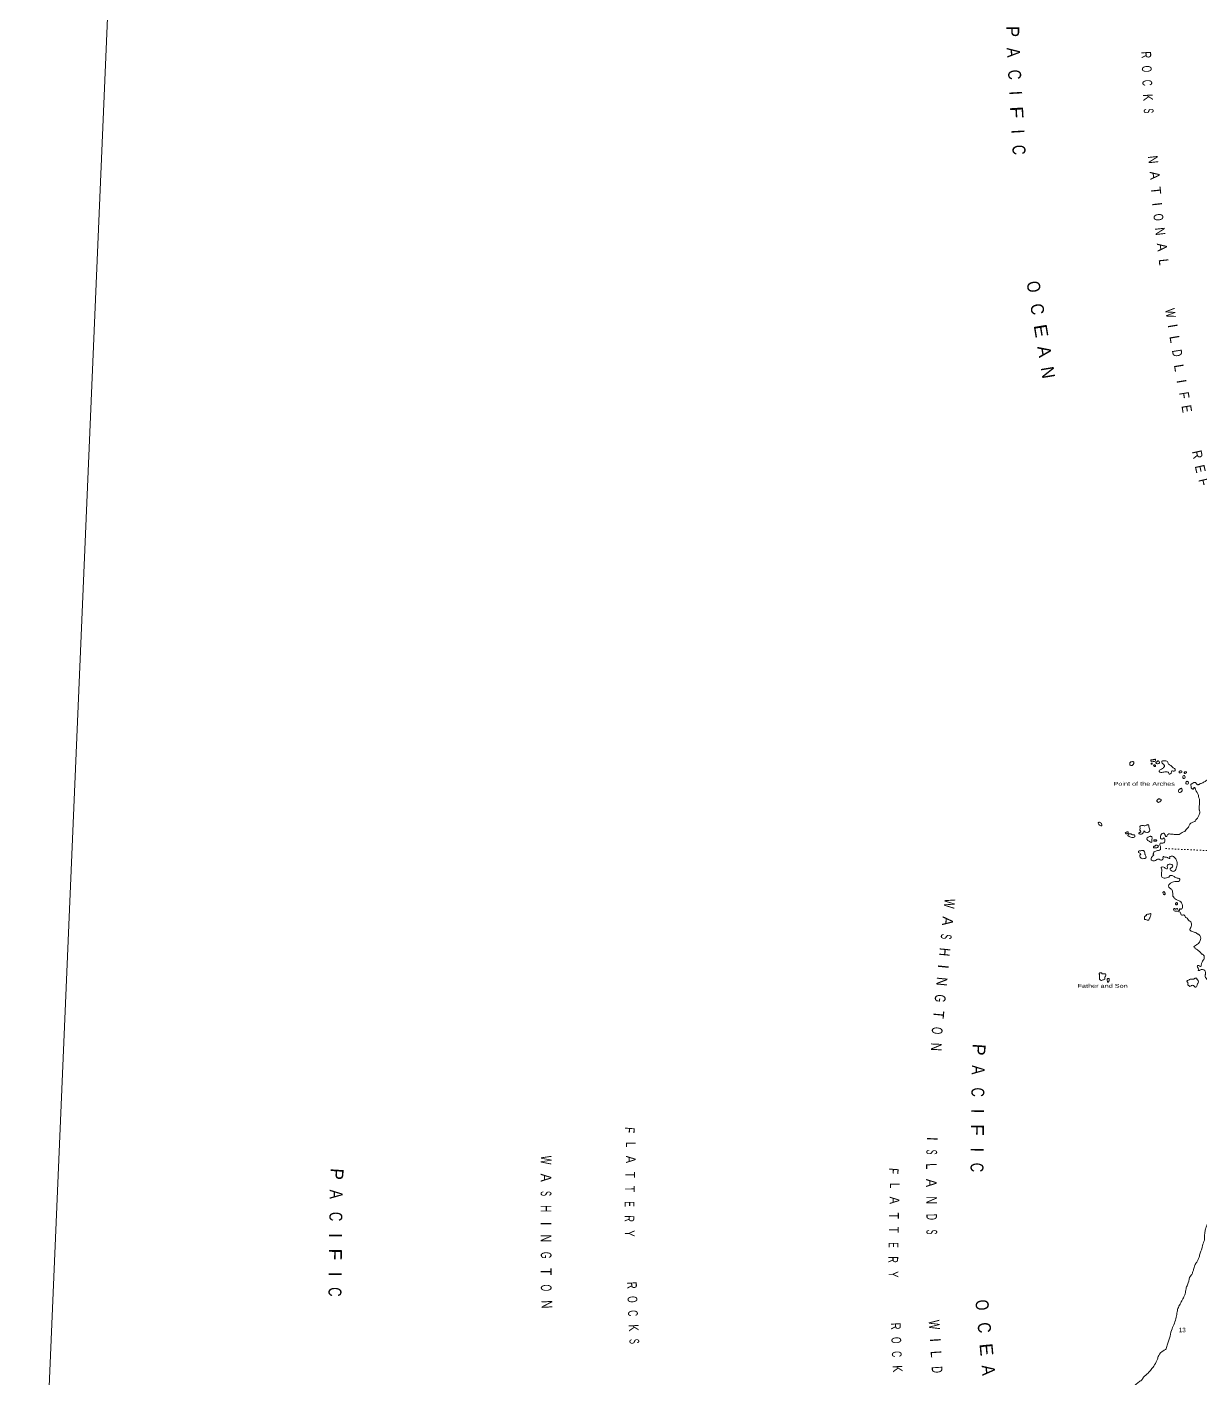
# Model space of a CAD drawing. Header units: feet. Extents: x -955330 to -733631, y 195788 to 387588.
# Drawn here: x -953371 to -908074, y 270111 to 322280 of the extents above; entities that cross this region are included whole.
import ezdxf

# ---------------------------------------------------------------- set-up
doc = ezdxf.new("R2010")
doc.units = ezdxf.units.FT
doc.header["$LTSCALE"] = 80
doc.linetypes.add('DOT_DASHED', pattern=[7.7, 5, -1.2, 0.3, -1.2])
doc.linetypes.add('DOTTED', pattern=[1.5, 0.3, -1.2])
for name, color, linetype, lineweight in [('39', 7, 'Continuous', 13), ('4', 7, 'Continuous', 13), ('41', 7, 'Continuous', 13), ('44', 7, 'DOT_DASHED', 13), ('7', 7, 'DOTTED', 13)]:
    doc.layers.add(name, color=color, linetype=linetype, lineweight=lineweight)
doc.layers.add('42', color=7, linetype='Continuous')

msp = doc.modelspace()

# ---------------------------------------------------------------- linework, layer by layer
at = {"layer": '39'}
for points in [[(-910631.73, 293901.59), (-910632.69, 293834.6), (-910671.79, 293782.26), (-910717.36, 293760.51), (-910769.08, 293775.37), (-910787.1, 293816.66), (-910782.66, 293862.78), (-910744.41, 293899.04), (-910685.06, 293914.01), (-910656.98, 293910.49), (-910631.73, 293901.59)], [(-909792.54, 294002.62), (-909785.42, 293972.72), (-909805.55, 293935.49), (-909869.13, 293916.72), (-909905.8, 293910.62), (-909955.51, 293925.37), (-909977.98, 293958.83), (-909966.96, 293976.38), (-909904.12, 293981.08), (-909863.21, 293990.99), (-909818.28, 294000.68), (-909792.54, 294002.62)], [(-909930.8, 293857.53), (-909922.74, 293857.09), (-909915.43, 293842.59), (-909918.5, 293822.6), (-909935.14, 293813.41), (-909957.5, 293810.57), (-909963.01, 293820.95), (-909962.06, 293839.04), (-909947.12, 293854.37), (-909930.8, 293857.53)], [(-906387.76, 293883.25), (-906413.14, 293864.74), (-906502.79, 293805.16), (-906705.19, 293719.22), (-906869.66, 293625.21), (-907054.15, 293534.29), (-907295.65, 293434.32), (-907702.15, 293268.58), (-907842.56, 293171.27), (-907969.61, 293097.43), (-908075.16, 293048.65), (-908131, 293023.41), (-908163.43, 293021.12), (-908185.16, 293030.34), (-908219.4, 293070.48), (-908250.03, 293102.35), (-908316.48, 293105.91), (-908387.58, 293059.32), (-908421.18, 293034.91), (-908425.41, 292992.8), (-908415.96, 292941.9), (-908409.81, 292905.28), (-908385.43, 292869.71), (-908357.87, 292856.14), (-908340.17, 292847.12), (-908324.17, 292844.25), (-908316.33, 292878.1), (-908307.01, 292901.8), (-908302.35, 292913.64), (-908282.42, 292908.54), (-908239.16, 292809.47), (-908187.01, 292726.04), (-908153.4, 292673.84), (-908130.71, 292606.11), (-908119.14, 292518.8), (-908098.14, 292457.2), (-908091.45, 292392.33), (-908093.66, 292311.82), (-908104.13, 292189.41), (-908103.15, 292054.29), (-908091.16, 292013.33), (-908079.81, 291960.31), (-908114.55, 291837.18), (-908170.59, 291731.32), (-908246.35, 291634.58), (-908270.4, 291599.58), (-908350.62, 291571.62), (-908448.43, 291516.37), (-908499.91, 291420.35), (-908603.96, 291284.8), (-908664.03, 291217.46), (-908763.01, 291178.4), (-908836.76, 291119.86), (-908916.98, 291091.89), (-909037.69, 291100.37), (-909178.43, 291111.93), (-909244.57, 291121.51), (-909277, 291119.22), (-909301.9, 291106.44), (-909337.71, 291078.12), (-909348.09, 291034.32), (-909374.9, 291023.66), (-909400.87, 291029.08), (-909417.51, 291058.19), (-909429.39, 291101.16), (-909469.56, 291143.63), (-909528.49, 291136.7), (-909582.42, 291071.05), (-909599.79, 291009.49), (-909598.5, 290957), (-909567.76, 290927.14), (-909531.73, 290921.18), (-909485.63, 290952.98), (-909456.81, 290963.53), (-909437.3, 290912.09), (-909434.22, 290855.48), (-909441.09, 290801.42), (-909505.63, 290764.56), (-909568.26, 290763.87), (-909606.84, 290759.89), (-909622.62, 290728.48), (-909618.59, 290689.96), (-909603.52, 290630.7), (-909597.26, 290557.79), (-909603.61, 290513.78), (-909681.81, 290485.71), (-909817.67, 290436.53), (-909859.42, 290410.54), (-909873.82, 290366.96), (-909877.84, 290328.87), (-909861.52, 290293.73)], [(-909823.49, 293789.67), (-909799.79, 293775.93), (-909789.19, 293747.14), (-909810.38, 293728.11), (-909844.3, 293735.98), (-909863.17, 293761.18), (-909856.17, 293778.94), (-909823.49, 293789.67)], [(-909689.81, 293945.13), (-909653.25, 293913.23), (-909641.9, 293860.21), (-909708.24, 293827.48), (-909752.22, 293835.88), (-909780.84, 293867.65), (-909767.49, 293891.12), (-909730.19, 293909.29), (-909704.44, 293938.15), (-909689.81, 293945.13)], [(-909217.42, 293442.11), (-909260.5, 293432.59), (-909289.76, 293490.61), (-909306.94, 293509.67), (-909389.6, 293512.07), (-909466.44, 293510.14), (-909552.38, 293488.53), (-909622.12, 293506.37), (-909655.93, 293554.55), (-909609.21, 293598.41), (-909524.01, 293644.25), (-909477.28, 293688.12), (-909438.82, 293728.39), (-909467.66, 293794.44), (-909482.82, 293813.4), (-909533.27, 293852.38), (-909546.74, 293903.5), (-909541.13, 293933.44), (-909494.08, 293945.04), (-909421.27, 293947.19), (-909355.24, 293935.59), (-909317.4, 293887.2), (-909287.07, 293810.99), (-909245.95, 293786.61), (-909196.77, 293761.81), (-909152.88, 293713.1), (-909110.48, 293674.54), (-909057.38, 293647.51), (-909030.57, 293619.87), (-909034.9, 293575.75), (-909066.69, 293547.21), (-909109.08, 293547.46), (-909155.18, 293553.96), (-909180.18, 293500.87), (-909188.02, 293467.02), (-909207.2, 293447.89), (-909217.42, 293442.11)], [(-908824.03, 293561.6), (-908799.63, 293557.11), (-908770.79, 293529.36), (-908805.12, 293490.88), (-908848.25, 293477.06), (-908870.3, 293480.26), (-908883.34, 293501.12), (-908877.62, 293533.06), (-908862.68, 293548.39), (-908824.03, 293561.6)], [(-908701.11, 293371.89), (-908672.09, 293370.88), (-908651.2, 293307.26), (-908688.29, 293254.82), (-908721.67, 293272.73), (-908740.01, 293307.98), (-908738.22, 293342.16), (-908701.11, 293371.89)], [(-908640.59, 293517.8), (-908603.77, 293518.41), (-908588.71, 293497.45), (-908614.88, 293460.55), (-908665.65, 293455.2), (-908682.82, 293474.26), (-908683.67, 293496.48), (-908673.08, 293505.99), (-908640.59, 293517.8)], [(-908803.34, 292881.7), (-908775.53, 292862.35), (-908767.36, 292787.33), (-908808.79, 292729.07), (-908861.67, 292721.82), (-908900.14, 292758.15), (-908899.94, 292800.47), (-908876.1, 292831.45), (-908850.67, 292854.28), (-908803.34, 292881.7)], [(-908607.43, 293125.86), (-908584.72, 293150.5), (-908540.42, 293148.13), (-908518.58, 293102.61), (-908533.41, 293050.99), (-908586.5, 293039.72), (-908619.26, 293069.69), (-908622.12, 293092.02), (-908607.43, 293125.86)], [(-909655.59, 292476.77), (-909628.16, 292468.5), (-909578.88, 292445.71), (-909576.54, 292413.33), (-909621.57, 292363.32), (-909681.44, 292338.3), (-909707.2, 292347.75), (-909737.2, 292391.68), (-909731.38, 292425.64), (-909714.32, 292442.87), (-909691.01, 292463.8), (-909655.59, 292476.77)], [(-911952.84, 291574.84), (-911903.98, 291544.01), (-911881.82, 291504.52), (-911860.19, 291454.98), (-911881.81, 291427.91), (-911931.31, 291446.69), (-911979.85, 291483.56), (-912007.73, 291529.4), (-912010.49, 291553.74), (-911985.59, 291566.52), (-911952.84, 291574.84)], [(-910904.23, 291189.46), (-910888.1, 291201.38), (-910860.13, 291195.85), (-910841.47, 291166.63), (-910863.08, 291139.57), (-910924.55, 291122.7), (-910951.58, 291146.32), (-910957.4, 291150.66), (-910946.07, 291174.25), (-910904.23, 291189.46)], [(-910739.76, 291119.79), (-910715.34, 291107.47), (-910686.19, 291085.75), (-910650.05, 291081.8), (-910613.38, 291087.91), (-910586.35, 291064.28), (-910595.25, 291010.33), (-910638.9, 290986.46), (-910711.71, 290984.31), (-910783.15, 291008.29), (-910826.5, 291028.75), (-910857.34, 291056.61), (-910854.27, 291076.6), (-910834.35, 291109.81), (-910801.29, 291124.17), (-910768.86, 291126.46), (-910739.76, 291119.79)], [(-910058.03, 291473.47), (-910044.02, 291394.1), (-910017.93, 291314.08), (-910015.27, 291249.43), (-910035.61, 291208.19), (-910099.72, 291179.36), (-910162.14, 291182.7), (-910195.95, 291192.57), (-910236.13, 291235.04), (-910254.88, 291185.65), (-910276.91, 291150.54), (-910333.6, 291109.22), (-910376.1, 291107.46), (-910417.75, 291121.79), (-910435.35, 291132.81), (-910432.17, 291154.81), (-910404.94, 291173.52), (-910380.14, 291184.29), (-910361.07, 291201.41), (-910364.15, 291219.72), (-910384.71, 291251.05), (-910392.67, 291291.8), (-910389.19, 291358.14), (-910394.92, 291402.79), (-910375.42, 291427.96), (-910328.16, 291443.57), (-910251.64, 291439.48), (-910197.38, 291434.56), (-910154.04, 291452.4), (-910110.7, 291470.24), (-910086.01, 291479), (-910058.03, 291473.47)], [(-909931.2, 290922.55), (-909937.62, 290882.42), (-909930.3, 290829.61), (-909938.03, 290797.77), (-909988.37, 290800.46), (-910042.53, 290845.69), (-910081.75, 290867.95), (-910118.21, 290904.17), (-910128.82, 290932.96), (-910132.11, 290947.25), (-910077.11, 290994.71), (-910021.48, 291015.92), (-909984.28, 291032.07), (-909952.27, 291026.33), (-909930.01, 290988.85), (-909921.84, 290952.13), (-909931.2, 290922.55)], [(-909780.25, 290681.21), (-909745.97, 290686.7), (-909702.09, 290676.29), (-909673.58, 290642.51), (-909718.19, 290600.54), (-909769.58, 290583.13), (-909840.27, 290582.88), (-909866.24, 290588.31), (-909870.91, 290614.76), (-909851.52, 290637.92), (-909822.69, 290648.47), (-909780.25, 290681.21)], [(-909804.51, 290894.25), (-909783.32, 290898.35), (-909751.63, 290886.58), (-909747.38, 290852.08), (-909806.62, 290839.12), (-909836.83, 290840.74), (-909861.84, 290864.25), (-909854.64, 290886.04), (-909838, 290895.23), (-909804.51, 290894.25)], [(-910225.48, 290438.19), (-910204.81, 290408.86), (-910209.46, 290358.71), (-910196.84, 290329.81), (-910174.89, 290286.31), (-910158.03, 290222.91), (-910163.85, 290188.95), (-910239.73, 290166.8), (-910316.35, 290168.89), (-910361.08, 290201.52), (-910391.08, 290245.46), (-910401.37, 290280.28), (-910389.51, 290313.92), (-910357.61, 290344.46), (-910392.38, 290374.55), (-910443.68, 290397.45), (-910452.38, 290424.12), (-910453.12, 290448.35), (-910389.64, 290465.12), (-910328.39, 290477.97), (-910285.79, 290481.73), (-910240.42, 290461.16), (-910225.48, 290438.19)], [(-909861.52, 290293.73), (-909920.43, 290248.5), (-909948.93, 290205.68), (-909962.27, 290143.9), (-909949.97, 290108.97), (-909895.07, 290077.81), (-909830.1, 290084.41), (-909753.7, 290116.61), (-909717.99, 290142.92), (-909683.23, 290151.14), (-909614.13, 290121.24), (-909562.41, 290106.38), (-909505.82, 290145.68), (-909502.44, 290210.01), (-909492.49, 290245.76), (-909464.82, 290234.21), (-909403.04, 290218.8), (-909340.82, 290211.44), (-909315.28, 290197.98), (-909263.88, 290177.09), (-909239.4, 290181.83), (-909255.09, 290229.03), (-909181.02, 290255.31), (-909126.33, 290258.43), (-909073.76, 290221.35), (-908993.62, 290132.39), (-908964.99, 290062.32), (-908951.41, 289974.91), (-908970.68, 289877.16), (-908996.95, 289799.94), (-909034.23, 289705.18), (-909108.62, 289672.87), (-909189.81, 289703.42), (-909229.77, 289749.91), (-909213.57, 289789.36), (-909159.42, 289820.73), (-909123.93, 289881.33), (-909165.16, 289941.99), (-909265.53, 289953.41), (-909324.23, 289912.2), (-909339.38, 289854.55), (-909328.34, 289795.5), (-909368.18, 289767.39), (-909420.76, 289804.48), (-909471.42, 289839.44), (-909558.11, 289842.06), (-909571.88, 289810.55), (-909547.39, 289738.68), (-909557.01, 289632.35), (-909559.75, 289541.78), (-909534.82, 289439.65), (-909459.36, 289415.46), (-909366, 289424.57), (-909279.63, 289454.22), (-909224.21, 289509.72), (-909151.09, 289517.9), (-909051.35, 289456.12), (-908958.51, 289416.88), (-908882.83, 289396.71), (-908855.59, 289377.11), (-908871.16, 289311.41), (-909044.11, 289286.4), (-909140.65, 289255.28), (-909234.54, 289197.8), (-909287.61, 289109.93), (-909235.46, 289026.5), (-909148.75, 288947.27), (-909128.37, 288797.01), (-909116.38, 288717.75), (-909077.16, 288657.19), (-908966.6, 288570.64), (-908853.94, 288524.29), (-908788.85, 288456.3), (-908751.63, 288357.54), (-908748.22, 288268.66), (-908782.87, 288224.15), (-908827.59, 288218.48), (-908855.68, 288222), (-908866.27, 288212.48), (-908864.04, 288178.09), (-908889.05, 288163.3), (-908927.21, 288205.66), (-908955.51, 288243.47), (-908994.83, 288225.41), (-909027.36, 288221.1), (-909080.89, 288240.09), (-909088.4, 288173.97), (-909031.59, 288140.69), (-908957.29, 288132.69), (-908887.56, 288114.84), (-908837.64, 288104.11)], [(-909433.17, 288837.51), (-909416.32, 288812.41), (-909420.02, 288780.36), (-909462.52, 288778.6), (-909487.75, 288798.09), (-909507.68, 288841.49), (-909497.83, 288875.24), (-909466.46, 288895.73), (-909443.46, 288872.33), (-909433.17, 288837.51)], [(-910147.4, 287964.53), (-910145.28, 287966.43), (-910147.73, 287996.8), (-910120.6, 288013.49), (-910075.67, 288023.18), (-910028.93, 288028.75), (-909983.79, 288042.46), (-909968.73, 288021.49), (-909977.1, 287977.59), (-909990.98, 287944.06), (-910001.14, 287904.29), (-910027.63, 287861.36), (-910033.24, 287831.42), (-910063.54, 287792.72), (-910111.97, 287793.3), (-910165.39, 287814.3), (-910205.66, 287816.45), (-910218.81, 287835.3), (-910221.25, 287865.67), (-910217.55, 287897.73), (-910205.79, 287929.35), (-910196.89, 287945), (-910170.08, 287955.66), (-910147.4, 287964.53)], [(-908961.42, 288469.46), (-908953.86, 288467.14), (-908942.94, 288406.08), (-908964.44, 288381.02), (-909007.9, 288399.48), (-909014.48, 288428.05), (-909000.92, 288455.55), (-908961.42, 288469.46)], [(-908837.64, 288104.11), (-908817.17, 288032.46), (-908777.52, 287979.94), (-908714.36, 287990.67), (-908680.13, 287988.84), (-908650.97, 287928.82), (-908571.69, 287862.08), (-908514.97, 287788.49), (-908462.3, 287753.42), (-908409.5, 287682.05), (-908412.02, 287557.2), (-908426.74, 287507.59), (-908468.59, 287441.29), (-908440.92, 287391.43), (-908376.48, 287349.68), (-908294.98, 287325.16), (-908243.36, 287308.29), (-908151.46, 287250.96), (-908131.65, 287243.85), (-908081.51, 287198.83), (-908049.81, 287148.75), (-908055.41, 287042.21), (-908079.45, 286968.91), (-908100.1, 286921.63), (-908175.87, 286863.19), (-908203.31, 286840.47), (-908286.92, 286786.48), (-908312.67, 286757.62), (-908276.41, 286717.38), (-908243.55, 286689.41), (-908171.37, 286641.2), (-908087.85, 286578.27), (-908060.61, 286558.67), (-908033.25, 286502.78), (-907998.06, 286480.74), (-907972.31, 286471.3), (-907952.7, 286460.17), (-907918.57, 286418.02), (-907911.56, 286359.19), (-907928.39, 286269.37), (-907975.97, 286209.42), (-908008.91, 286120.47), (-908026.07, 286062.93), (-908032.63, 286014.9), (-908067.49, 286004.67), (-908110.31, 286035.18), (-908156.31, 286043.69), (-908180.57, 286004.67), (-908139.44, 285941.99), (-908136.35, 285885.38), (-908136.24, 285849.09), (-908114.3, 285843.88), (-908083.04, 285862.37), (-908027.41, 285883.58), (-907970.92, 285882.58), (-907888.04, 285845.89), (-907859.41, 285775.82), (-907859.4, 285737.51), (-907865.96, 285689.48), (-907871.78, 285655.52), (-907859.69, 285578.27), (-907804.35, 285516.85), (-907761.31, 285452.05), (-907718.06, 285391.28), (-907645.56, 285310.8), (-907598.49, 285245.78), (-907544, 285168.28), (-907489.73, 285125.06), (-907424.23, 285103.41), (-907364.12, 285017.54), (-907294.37, 284923.1), (-907177.88, 284834.21), (-907108.14, 284816.37), (-907035.64, 284735.89), (-906918.52, 284659.06), (-906838.28, 284610.42), (-906773.4, 284500.11), (-906739.66, 284335.01), (-906701.9, 284169.7), (-906688.95, 284070.23), (-906659.89, 283931.6), (-906665.69, 283821.03), (-906665.56, 283708.13), (-906626.44, 283607.26), (-906555.51, 283458.32), (-906480.66, 283307.16), (-906429.23, 283171.35), (-906381.2, 283047.83), (-906320.64, 282855.1), (-906293.26, 282645.99), (-906288.46, 282506.64)], [(-911858.73, 285720.01), (-911820.04, 285721.62), (-911761.44, 285722.51), (-911721.59, 285712.32), (-911709.29, 285677.39), (-911721.89, 285629.68), (-911741.17, 285608.54), (-911748.05, 285554.48), (-911750.59, 285506.23), (-911793.82, 285490.4), (-911849.46, 285469.19), (-911892.06, 285465.42), (-911925.45, 285483.33), (-911948.45, 285506.74), (-911958.74, 285541.56), (-911949.84, 285595.51), (-911948.69, 285655.93), (-911952.94, 285690.42), (-911969.79, 285715.52), (-911960.58, 285737.2), (-911935.36, 285756.01), (-911892.97, 285755.76), (-911869.12, 285748.43), (-911861.38, 285741.97), (-911860.21, 285725.78), (-911858.73, 285720.01)], [(-911583.69, 285465.67), (-911583.45, 285458.99), (-911594.99, 285431.38), (-911603.79, 285417.74), (-911623.07, 285396.6), (-911633.14, 285397.13), (-911649.26, 285436.3), (-911661.34, 285475.25), (-911662.2, 285497.47), (-911646.62, 285524.86), (-911615.57, 285539.32), (-911601.27, 285542.59), (-911585.58, 285533.69), (-911581.44, 285497.18), (-911584.62, 285475.17), (-911583.69, 285465.67)], [(-908243.65, 285549.22), (-908228.59, 285551.64), (-908200.51, 285548.12), (-908190.54, 285507.27), (-908171.67, 285482.07), (-908152.17, 285468.93), (-908139.23, 285446.07), (-908147.27, 285369.89), (-908169.52, 285330.77), (-908186.36, 285279.25), (-908196.53, 285239.48), (-908238.59, 285207.46), (-908264.77, 285208.86), (-908309.08, 285249.53), (-908320.21, 285268.27), (-908378.82, 285267.37), (-908415.59, 285259.26), (-908471.65, 285230.01), (-908496.87, 285249.5), (-908533.34, 285285.72), (-908542.14, 285310.38), (-908531.87, 285352.17), (-908553.71, 285397.69), (-908570.88, 285416.75), (-908579.68, 285441.41), (-908550.54, 285457.99), (-908494.38, 285489.26), (-908449.02, 285506.99), (-908396.03, 285516.25), (-908359.68, 285516.32), (-908315.17, 285517.97), (-908284.02, 285534.45), (-908259.12, 285547.23), (-908243.65, 285549.22)], [(-906288.46, 282506.64), (-906312.81, 282350.7), (-906339.16, 282194.87), (-906361.4, 282079.14), (-906444.77, 281914.26), (-906485.33, 281795.48), (-906486.58, 281656.45), (-906469.19, 281603.1), (-906454.94, 281374.54), (-906445.69, 281204.71), (-906453.69, 280937.02), (-906468.17, 280738.23), (-906501.51, 280526.32), (-906547.15, 280349.35), (-906600.2, 280146.57), (-906685.46, 279868.9), (-906787.05, 279626.38), (-906858.75, 279414.51), (-906932.79, 279235.03), (-907003.34, 279045.27), (-907051.96, 278926.92), (-907114.67, 278809.32), (-907136.78, 278580.69), (-907148.4, 278397.87), (-907163.94, 278217.27), (-907192.52, 278057.52), (-907243.89, 277886.9), (-907283.4, 277788.22), (-907323.44, 277679.49), (-907341.01, 277575.6), (-907362.61, 277471.93), (-907422.78, 277364.28), (-907476.17, 277232.07), (-907543.22, 277070.35), (-907588.85, 276816.77), (-907639.89, 276613.88), (-907695.28, 276405.17), (-907750.13, 276206.52), (-907799.38, 276037.8), (-907848.74, 275905.38), (-907885.9, 275736.01), (-907898.69, 275531.07), (-907901.74, 275434.47), (-907941.36, 275333.78), (-908004.26, 275097.25), (-908067.81, 274925.27), (-908105.62, 274782.15), (-908156.46, 274659.88), (-908216.11, 274562.28), (-908283.8, 274426.8), (-908308.9, 274333.4), (-908349.26, 274218.63), (-908393.32, 274110.12), (-908443.23, 274044.25), (-908527.43, 273786.68), (-908590.14, 273630.78), (-908629.21, 273463.54), (-908681.63, 273272.81), (-908751.34, 273137.45), (-908841.17, 272964.85), (-908922.85, 272793.84), (-908964.36, 272618.66), (-909006.07, 272401.16), (-909085.19, 272163.48), (-909173.21, 271948.46), (-909245.64, 271645.92), (-909302.41, 271487.68), (-909353.04, 271331.13), (-909384.18, 271238.05), (-909484.95, 271164.82), (-909609.14, 271068.66), (-909668.36, 270979.09), (-909719.95, 270842.75), (-909826.41, 270622.67), (-909901.21, 270505.72), (-910011.19, 270372.5), (-910147.66, 270234.66), (-910249.7, 270137.31), (-910334.04, 270030.95), (-910459.93, 269940.92), (-910578.81, 269830.36), (-910693.46, 269723.6), (-910820.94, 269641.72), (-910937.39, 269539.09), (-911017.7, 269470.81), (-911145.72, 269417.19), (-911201.46, 269393.96), (-911326.06, 269251.45), (-911388.68, 269174.16), (-911436.45, 269071.89), (-911464.42, 269000.82)]]:
    msp.add_spline(points, degree=3, dxfattribs=at)
at = {"layer": '4'}
msp.add_lwpolyline([(-953371.45, 249844.93), (-951412.4, 295759.44), (-949453.35, 341673.95), (-947494.3, 387588.46)], dxfattribs=at)
at = {"layer": '7'}
msp.add_line((-909377.46, 290552.08), (-905876.41, 290390.97), dxfattribs=at)

# ---------------------------------------------------------------- texts
at = {"layer": '41'}
for s, rotation, width, p in [('P', 270.315, 0.95, (-915555.14, 322313.93)), ('A', 273.314, 0.85, (-915536.4, 321475.25)), ('C', 273.314, 0.8, (-915492.77, 320618.02)), ('I', 273.314, 0.9, (-915445.51, 319802.06)), ('F', 273.314, 1.15, (-915411.01, 319206.21)), ('I', 273.314, 0.9, (-915359.21, 318311.65)), ('C', 273.314, 0.8, (-915324.7, 317715.79)), ('O', 279.428, 0.85, (-914775.68, 312427.84)), ('C', 279.428, 0.9, (-914633.46, 311558.43)), ('E', 279.428, 1.15, (-914498.97, 310759.03)), ('N', 279.428, 0.95, (-914227.27, 309125.04)), ('A', 269.343, 0.8, (-916883.84, 282189.51)), ('C', 269.343, 0.75, (-916899.69, 281331.32)), ('F', 269.343, 1.1, (-916915.9, 279917.23)), ('C', 269.343, 0.75, (-916933, 278424.42)), ('A', 269.343, 0.8, (-941677.45, 277384.76)), ('C', 269.343, 0.75, (-941693.3, 276526.57)), ('F', 269.343, 1.1, (-941709.51, 275112.48)), ('C', 269.343, 0.75, (-941726.61, 273619.67)), ('O', 275.457, 0.8, (-916751.49, 273111.14)), ('C', 275.457, 0.85, (-916669.82, 272233.97)), ('E', 275.457, 1.1, (-916591, 271427.18)), ('A', 275.457, 0.9, (-916510.85, 270591.9))]:
    msp.add_text(s, height=500, rotation=rotation, dxfattribs=dict(at, width=width)).set_placement(p)
for s, rotation, p in [('A', 279.428, (-914361.15, 309931.32)), ('P', 266.344, (-916844.46, 283027.47)), ('I', 269.343, (-916909.05, 280514.04)), ('I', 269.343, (-916926.16, 279021.23)), ('P', 266.344, (-941638.07, 278222.72)), ('I', 269.343, (-941702.66, 275709.29)), ('I', 269.343, (-941719.77, 274216.48))]:
    msp.add_text(s, height=500, rotation=rotation, dxfattribs=at).set_placement(p)
at = {"layer": '42', "width": 1.4}
for s, p in [('Point of the Arches', (-911414.82, 292980.62)), ('Father and Son', (-912802.99, 285177.19))]:
    msp.add_text(s, height=150, dxfattribs=at).set_placement(p)
at = {"layer": '44'}
for s, height, rotation, width, p in [('R', 375, 273.314, 0.75, (-910339.49, 321329.93)), ('O', 375, 273.314, 0.65, (-910322.17, 320777.14)), ('C', 375, 273.314, 0.65, (-910303.31, 320232.2)), ('K', 375, 273.314, 0.8, (-910271.63, 319685.09)), ('S', 375, 273.314, 0.55, (-910248.02, 319124.83)), ('N', 375, 276.205, 0.85, (-910085.82, 317293.36)), ('A', 375, 276.205, 0.95, (-910018.96, 316690.85)), ('T', 375, 276.205, 0.95, (-909972.75, 316090.12)), ('O', 375, 276.205, 0.7, (-909878.76, 315050.48)), ('N', 375, 276.205, 0.85, (-909815.84, 314521.45)), ('A', 375, 276.205, 0.95, (-909742.1, 313918.33)), ('L', 375, 276.205, 0.9, (-909668.98, 313308.33)), ('W', 375, 279.428, 0.75, (-909425.52, 311376.32)), ('D', 375, 279.428, 0.75, (-909157.3, 309792.56)), ('F', 375, 279.428, 0.85, (-908884.66, 308155.65)), ('E', 375, 279.428, 0.85, (-908790.39, 307648.25)), ('R', 375, 282.529, 0.9, (-908387.98, 305887.86)), ('E', 375, 282.529, 0.9, (-908276.44, 305325.26)), ('F', 375, 283.052, 0.9, (-908141.52, 304800.71)), ('W', 412.5, 263.094, 0.7, (-917928.91, 288639.61)), ('A', 412.5, 264.492, 0.95, (-918005.09, 287943.66)), ('S', 412.5, 264.492, 0.55, (-918069.81, 287272.47)), ('H', 412.5, 264.492, 0.8, (-918121.44, 286737.08)), ('N', 412.5, 264.492, 0.85, (-918230.29, 285608.13)), ('G', 412.5, 264.492, 0.7, (-918295.02, 284936.94)), ('T', 412.5, 264.492, 0.9, (-918355.37, 284311.03)), ('O', 412.5, 265.418, 0.65, (-918416.35, 283678.65)), ('N', 412.5, 267.491, 0.8, (-918453.64, 283064.14)), ('F', 375, 265.851, 0.75, (-930272.26, 279808.23)), ('L', 375, 269.643, 0.75, (-930237.58, 279225.31)), ('I', 412.5, 267.491, 0.9, (-918613.12, 279423.35)), ('W', 412.5, 268.654, 0.65, (-933524.17, 278700.94)), ('A', 375, 270.315, 0.85, (-930244.16, 278693)), ('S', 412.5, 267.491, 0.5, (-918634.41, 278937.89)), ('T', 375, 270.315, 0.8, (-930268.48, 278075.41)), ('F', 375, 265.851, 0.75, (-920082.58, 278228.75)), ('L', 412.5, 270.382, 0.75, (-918654.51, 278400.47)), ('A', 412.5, 270.052, 0.85, (-933532.57, 278000.88)), ('L', 375, 269.643, 0.75, (-920047.9, 277645.83)), ('A', 412.5, 270.382, 0.85, (-918650.48, 277797.65)), ('S', 412.5, 270.052, 0.45, (-933531.95, 277326.58)), ('T', 375, 270.315, 0.8, (-930276.16, 277530.45)), ('A', 375, 270.315, 0.85, (-920054.48, 277113.52)), ('N', 412.5, 270.382, 0.75, (-918645.99, 277123.37)), ('H', 412.5, 270.052, 0.7, (-933531.47, 276788.7)), ('E', 375, 270.315, 0.65, (-930291.22, 276933.49)), ('R', 375, 269.315, 0.7, (-930292.83, 276391.18)), ('T', 375, 270.315, 0.8, (-920078.8, 276495.93)), ('D', 412.5, 270.382, 0.6, (-918641.49, 276449.11)), ('N', 412.5, 270.052, 0.75, (-933530.42, 275654.52)), ('Y', 375, 269.815, 0.75, (-930284.51, 275819.93)), ('T', 375, 270.315, 0.8, (-920086.48, 275950.97)), ('S', 412.5, 270.382, 0.45, (-918637.45, 275839.79)), ('G', 412.5, 270.052, 0.6, (-933529.82, 274980.21)), ('E', 375, 270.315, 0.65, (-920101.54, 275354.01)), ('R', 375, 269.315, 0.7, (-920103.15, 274811.7)), ('T', 412.5, 270.052, 0.8, (-933529.24, 274351.4)), ('Y', 375, 269.815, 0.75, (-920094.83, 274240.45)), ('O', 412.5, 270.978, 0.6, (-933528.67, 273716.09)), ('R', 375, 273.314, 0.75, (-930202.55, 273815.24)), ('N', 412.5, 273.051, 0.8, (-933506.24, 273100.86)), ('O', 375, 273.314, 0.65, (-930185.23, 273262.45)), ('C', 375, 273.314, 0.65, (-930166.37, 272717.51)), ('W', 412.5, 273.605, 0.7, (-918550.98, 272334.19)), ('K', 375, 273.314, 0.8, (-930134.69, 272170.4)), ('R', 375, 273.314, 0.75, (-920012.87, 272235.76)), ('S', 375, 273.314, 0.55, (-930111.08, 271610.14)), ('O', 375, 273.314, 0.65, (-919995.55, 271682.97)), ('I', 412.5, 273.605, 0.95, (-918506.96, 271635.29)), ('C', 375, 273.314, 0.65, (-919976.69, 271138.03)), ('L', 412.5, 273.605, 0.85, (-918476.4, 271150.34)), ('K', 375, 273.314, 0.8, (-919945.01, 270590.92)), ('D', 412.5, 273.605, 0.65, (-918438.51, 270548.73))]:
    msp.add_text(s, height=height, rotation=rotation, dxfattribs=dict(at, width=width)).set_placement(p)
for s, height, rotation, p in [('I', 375, 276.205, (-909919.62, 315489.03)), ('I', 375, 279.428, (-909318.83, 310775.84)), ('L', 375, 279.428, (-909253.95, 310333.79)), ('L', 375, 279.428, (-909082.14, 309226.66)), ('I', 375, 279.428, (-908981.32, 308635.52)), ('I', 412.5, 264.492, (-918183.66, 286091.78)), ('I', 412.5, 270.052, (-933530.87, 276140.41))]:
    msp.add_text(s, height=height, rotation=rotation, dxfattribs=at).set_placement(p)
at = {"layer": '7', "width": 0.85}
msp.add_text('13', height=175, dxfattribs=at).set_placement((-908889.2, 271875.86))

doc.saveas('drawing.dxf')
